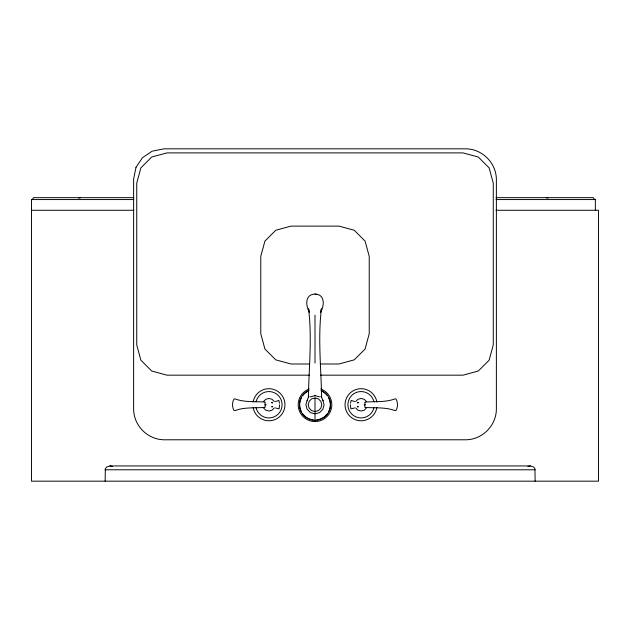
<?xml version="1.0" encoding="UTF-8"?>
<svg xmlns="http://www.w3.org/2000/svg" width="630" height="630" viewBox="0 0 630 630"><rect width="100%" height="100%" fill="white"/><g stroke="black" fill="none" stroke-linecap="round" stroke-linejoin="round"><path stroke-width="0.94" d="M315 315.134L315 363.077M308.377 397.546C308.897 368.014 312.157 338.168 308.582 308.763L309.385 312.307C305.558 305.621 304.786 294.328 315 294.068C325.214 294.328 324.442 305.621 320.615 312.307L321.418 308.763C317.843 338.168 321.103 368.014 321.623 397.546M279.633 404.744L279.106 408.862L275.428 407.956M350.485 403.216L351.146 400.436L354.572 401.53M357.651 402.885L357.73 402.357L357.871 402.798M307.212 400.774L308.188 397.743M265.049 402.357L265.049 407.13M364.951 407.13L364.951 402.357M105.147 481.17L105.312 468.791L106.549 467.066L109.943 465.94L530.326 465.94L533.712 467.066L534.957 468.791L535.122 481.17M307.125 400.192L305.904 404.744L307.125 409.287L310.448 412.619L315 413.839L319.552 412.619L322.875 409.287L324.096 404.744L322.875 400.192M272.349 402.885L272.286 402.334L272.16 402.814M308.637 397.113L309.109 396.427M263.466 401.593L265.766 399.294L268.916 398.451L272.058 399.294L274.365 401.593M274.365 407.894L272.058 410.193L268.916 411.036L265.766 410.193L263.466 407.894M355.635 401.593L357.942 399.294L361.084 398.451L364.234 399.294L366.534 401.593M366.534 407.894L364.234 410.193L361.084 411.036L357.942 410.193L355.635 407.894M272.349 406.602L272.16 406.673M527.924 466.452L530.326 465.94M310.448 396.868L315 395.648L319.552 396.868M315 397.971L311.614 398.877L309.133 401.357L308.227 404.744L309.133 408.13L311.614 410.602L315 411.516L318.386 410.602L320.867 408.13L321.773 404.744L320.867 401.357L318.386 398.877L315 397.971L315 411.516M78.789 198.119L80.64 197.67M272.207 402.617L271.719 402.735L272.239 402.617M357.793 406.87L358.281 406.752L357.761 406.87M275.428 401.53L278.854 400.436L279.515 403.216M354.572 407.956L350.894 408.862L350.367 404.744M495.999 210.27L598.5 210.27L598.5 481.17L31.5 481.17L31.5 199.56L32.839 199.009L33.39 197.67L133.788 197.67M365.069 402.034C374.952 401.373 385.906 402.444 395.097 398.829L396.065 399.129L396.979 401.16L397.617 404.744L396.979 408.327L396.065 410.351L395.097 410.658C385.906 407.043 374.952 408.114 365.069 407.445M264.931 407.445C255.048 408.114 244.093 407.043 234.903 410.658L233.935 410.351L233.021 408.327L232.383 404.744L233.021 401.16L233.935 399.129L234.903 398.829C244.093 402.444 255.048 401.373 264.931 402.034M496.015 197.67L593.46 197.67L594.011 199.009L595.35 199.56L595.35 210.27M31.5 199.56L133.804 199.56M495.999 199.56L595.35 199.56M31.5 210.27L133.875 210.27M309.613 363.99L291.013 363.99L275.759 359.856L264.907 349.004L260.773 333.75L260.773 256.363L264.907 241.109L275.759 230.257L291.013 226.123L338.987 226.123L354.241 230.257L365.093 241.109L369.227 256.363L369.227 333.75L365.093 349.004L354.241 359.856L338.987 363.99L320.386 363.99M309.59 375.165L166.974 375.165L151.72 371.038L140.868 360.187L136.734 344.933L136.734 183.133L140.868 167.871L151.72 157.02L166.974 152.893L463.026 152.893L478.28 157.02L489.132 167.871L493.266 183.133L493.266 344.933L489.132 360.187L478.28 371.038L463.026 375.165L320.41 375.165M105.147 469.791L535.122 469.791M109.943 465.94L112.345 466.452M315 294.068L317.701 294.533M357.871 406.689L357.651 406.602M357.761 402.617L358.281 402.735L357.793 402.617M272.239 406.87L271.719 406.752L272.207 406.87M546.21 197.67L548.061 198.119M320.891 396.427L321.363 397.113M321.812 397.743L322.757 400.192M322.836 400.648L322.654 399.853L322.788 400.774M315 412.036L315 421.344M373.944 407.665A13.191 13.191 0 0 1 353.658 415.642A13.191 13.191 0 0 1 353.658 393.844A13.191 13.191 0 0 1 373.944 401.822M376.89 407.5A16.041 16.041 0 0 1 352.28 418.155A16.041 16.041 0 0 1 352.28 391.332A16.041 16.041 0 0 1 376.89 401.987M253.11 401.987A16.041 16.041 0 0 1 277.72 391.332A16.041 16.041 0 0 1 277.72 418.155A16.041 16.041 0 0 1 253.11 407.5M256.056 401.822A13.191 13.191 0 0 1 276.342 393.844A13.191 13.191 0 0 1 276.342 415.642A13.191 13.191 0 0 1 256.056 407.665M320.78 388.954A16.821 16.821 0 0 1 328.482 414.792A16.821 16.821 0 0 1 301.518 414.792A16.821 16.821 0 0 1 309.22 388.954M330.254 404.744A15.254 15.254 0 0 1 328.616 411.61M327.261 413.823A15.254 15.254 0 0 1 316.732 419.895M313.267 419.895A15.254 15.254 0 0 1 302.739 413.823M301.384 411.61A15.254 15.254 0 0 1 299.746 404.744M299.77 403.885A15.254 15.254 0 0 1 301.384 397.869M302.739 395.664A15.254 15.254 0 0 1 308.928 390.75M321.072 390.75A15.254 15.254 0 0 1 327.261 395.664M328.616 397.869A15.254 15.254 0 0 1 330.23 403.885M321.213 390.435A15.6 15.6 0 0 1 327.324 414.304A15.6 15.6 0 0 1 302.676 414.304A15.6 15.6 0 0 1 308.787 390.435M315 395.396L314.992 396.002L314.984 395.396M272.27 407.098L272.27 407.098M136.001 167.304L133.623 179.07L133.623 409.547C133.946 425.801 147.601 439.456 163.863 439.787L466.137 439.787C482.399 439.456 496.054 425.801 496.377 409.547L496.377 179.07C496.054 162.808 482.399 149.153 466.137 148.83L163.863 148.83L152.098 151.208L142.482 157.689L136.001 167.304M357.73 407.098L357.73 407.098M265.844 404.531L265.844 404.956L265.072 404.744L265.844 404.531M364.234 404.744L364.927 404.744L364.234 404.744"/></g></svg>
